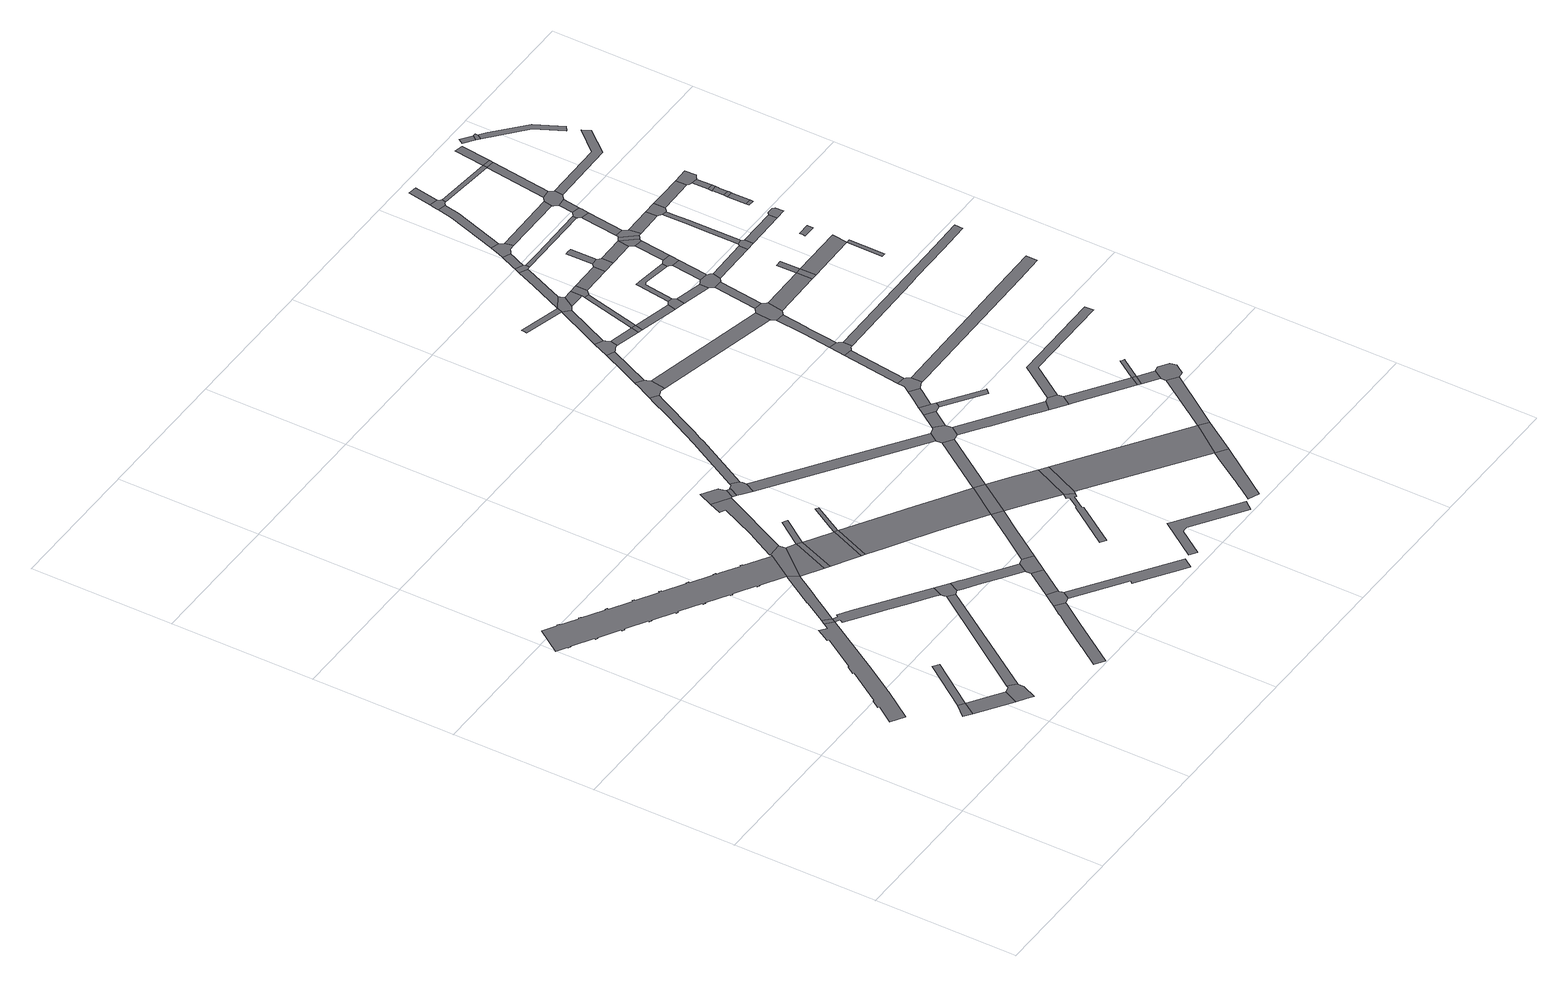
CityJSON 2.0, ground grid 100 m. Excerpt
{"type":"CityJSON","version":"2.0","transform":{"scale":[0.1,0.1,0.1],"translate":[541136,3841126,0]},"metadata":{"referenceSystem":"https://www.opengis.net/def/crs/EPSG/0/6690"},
"CityObjects":{
"road1":{"type":"Road","geometry":[{"type":"MultiSurface","lod":"1","boundaries":[[[0,1,2,3]]]}]},
"road2":{"type":"Road","attributes":{"RoadStructureAttribute.sectionType":"1"},"geometry":[{"type":"MultiSurface","lod":"1","boundaries":[[[4,3,2,5,6,7]]]}]},
"road3":{"type":"Road","attributes":{"function":"3","RoadStructureAttribute.sectionType":"1"},"geometry":[{"type":"MultiSurface","lod":"1","boundaries":[[[8,9,10,11,12,13,14,15,16,17,18,19,20,21,22,23,24,25,26,27]]]}]},
"road4":{"type":"Road","attributes":{"RoadStructureAttribute.sectionType":"1"},"geometry":[{"type":"MultiSurface","lod":"1","boundaries":[[[28,29,0,3]]]}]},
"road5":{"type":"Road","geometry":[{"type":"MultiSurface","lod":"1","boundaries":[[[30,31,32,33,7,6,34,35,36,37,38,39]]]}]},
"road6":{"type":"Road","attributes":{"function":"2","RoadStructureAttribute.sectionType":"7"},"geometry":[{"type":"MultiSurface","lod":"1","boundaries":[[[40,41,42,43,44,45,46,47,48,49,50,51,52,53,54,55,56,57,58,59,60,61,62,63,64,65,66,67,68,69,70,71,72,73,74,75,76,77,78,79,80,81,82,83,84,85,86,87,88,89,90,91,92,93,94,95,96,97,98,99,100,101,102,103,104,105,106,107,108,109,110,111,112,113]]]}]},
"road7":{"type":"Road","geometry":[{"type":"MultiSurface","lod":"1","boundaries":[[[114,115,8,27,116]]]}]},
"road8":{"type":"Road","attributes":{"RoadStructureAttribute.sectionType":"1"},"geometry":[{"type":"MultiSurface","lod":"1","boundaries":[[[117,30,39,118]]]}]},
"road9":{"type":"Road","attributes":{"function":"3","RoadStructureAttribute.sectionType":"1"},"geometry":[{"type":"MultiSurface","lod":"1","boundaries":[[[112,119,120,114,116,121,122,123,124,125]]]}]},
"road10":{"type":"Road","attributes":{"RoadStructureAttribute.sectionType":"1"},"geometry":[{"type":"MultiSurface","lod":"1","boundaries":[[[126,127,128,129,116,27,130,131,132,133,134,135,136,137,138,139,140]]]}]},
"road11":{"type":"Road","attributes":{"RoadStructureAttribute.sectionType":"1"},"geometry":[{"type":"MultiSurface","lod":"1","boundaries":[[[141,142,143,144,145,146,147,148,149,150,151,152,153,154]]]}]},
"road12":{"type":"Road","geometry":[{"type":"MultiSurface","lod":"1","boundaries":[[[155,156,113,112,125,157]]]}]},
"road13":{"type":"Road","geometry":[{"type":"MultiSurface","lod":"1","boundaries":[[[140,139,158,159,117,118,160,161,162]]]}]},
"road14":{"type":"Road","attributes":{"function":"2","RoadStructureAttribute.sectionType":"1"},"geometry":[{"type":"MultiSurface","lod":"1","boundaries":[[[163,157,125,164,165]]]}]},
"road15":{"type":"Road","geometry":[{"type":"MultiSurface","lod":"1","boundaries":[[[166,167,141,154,168,169,170,171,172,173]]]}]},
"road16":{"type":"Road","geometry":[{"type":"MultiSurface","lod":"1","boundaries":[[[165,164,174,175]]]}]},
"road17":{"type":"Road","attributes":{"RoadStructureAttribute.sectionType":"1"},"geometry":[{"type":"MultiSurface","lod":"1","boundaries":[[[176,177,178,162,161,179,180,181,182,183,184]]]}]},
"road18":{"type":"Road","attributes":{"function":"2","RoadStructureAttribute.sectionType":"1"},"geometry":[{"type":"MultiSurface","lod":"1","boundaries":[[[185,186,175,174,187,188,189]]]}]},
"road19":{"type":"Road","attributes":{"RoadStructureAttribute.sectionType":"1"},"geometry":[{"type":"MultiSurface","lod":"1","boundaries":[[[190,166,173,191]]]}]},
"road20":{"type":"Road","geometry":[{"type":"MultiSurface","lod":"1","boundaries":[[[189,188,192,193,194]]]}]},
"road21":{"type":"Road","attributes":{"function":"3","RoadStructureAttribute.sectionType":"1"},"geometry":[{"type":"MultiSurface","lod":"1","boundaries":[[[195,196,197,198,199,200,156,155,201]]]}]},
"road22":{"type":"Road","attributes":{"RoadStructureAttribute.sectionType":"1"},"geometry":[{"type":"MultiSurface","lod":"1","boundaries":[[[202,203,204,205,165,175]]]}]},
"road23":{"type":"Road","geometry":[{"type":"MultiSurface","lod":"1","boundaries":[[[206,207,184,183,208,190,191,209]]]}]},
"road24":{"type":"Road","attributes":{"RoadStructureAttribute.sectionType":"1"},"geometry":[{"type":"MultiSurface","lod":"1","boundaries":[[[170,169,210,211,212,213,214,215]]]}]},
"road25":{"type":"Road","attributes":{"RoadStructureAttribute.sectionType":"1"},"geometry":[{"type":"MultiSurface","lod":"1","boundaries":[[[216,217,218,219,220,189,194]]]}]},
"road26":{"type":"Road","geometry":[{"type":"MultiSurface","lod":"1","boundaries":[[[221,222,195,201,223,224,225,226]]]}]},
"road27":{"type":"Road","attributes":{"RoadStructureAttribute.sectionType":"1"},"geometry":[{"type":"MultiSurface","lod":"1","boundaries":[[[227,224,223,228,229]]]}]},
"road28":{"type":"Road","attributes":{"function":"2","RoadStructureAttribute.sectionType":"1"},"geometry":[{"type":"MultiSurface","lod":"1","boundaries":[[[230,231,232,193,192,233,234,235,236,237,238]]]}]},
"road29":{"type":"Road","geometry":[{"type":"MultiSurface","lod":"1","boundaries":[[[239,240,241,229,228,242,243,244,245,246,247]]]}]},
"road30":{"type":"Road","attributes":{"RoadStructureAttribute.sectionType":"1"},"geometry":[{"type":"MultiSurface","lod":"1","boundaries":[[[248,249,206,209,250,251,252]]]}]},
"road31":{"type":"Road","attributes":{"RoadStructureAttribute.sectionType":"1"},"geometry":[{"type":"MultiSurface","lod":"1","boundaries":[[[253,254,255,256,257,258,259,260,261,262,263,264]]]}]},
"road32":{"type":"Road","geometry":[{"type":"MultiSurface","lod":"1","boundaries":[[[238,237,248,252,265]]]}]},
"road33":{"type":"Road","attributes":{"RoadStructureAttribute.sectionType":"1"},"geometry":[{"type":"MultiSurface","lod":"1","boundaries":[[[266,267,268,269,270,271,239,247,272,273,274,275,276,277]]]}]},
"road34":{"type":"Road","attributes":{"RoadStructureAttribute.sectionType":"1"},"geometry":[{"type":"MultiSurface","lod":"1","boundaries":[[[278,279,280,245,244,281,282,283]]]}]},
"road35":{"type":"Road","attributes":{"RoadStructureAttribute.sectionType":"1"},"geometry":[{"type":"MultiSurface","lod":"1","boundaries":[[[284,285,286,287,288,289,290,291,292,293]]]}]},
"road36":{"type":"Road","attributes":{"function":"2","RoadStructureAttribute.sectionType":"1"},"geometry":[{"type":"MultiSurface","lod":"1","boundaries":[[[294,265,252,295,253,296]]]}]},
"road37":{"type":"Road","geometry":[{"type":"MultiSurface","lod":"1","boundaries":[[[296,253,264,297,298]]]}]},
"road38":{"type":"Road","attributes":{"RoadStructureAttribute.sectionType":"1"},"geometry":[{"type":"MultiSurface","lod":"1","boundaries":[[[299,238,265,300]]]}]},
"road39":{"type":"Road","geometry":[{"type":"MultiSurface","lod":"1","boundaries":[[[301,302,303,304,266,277,305,306,307,308,309,310,311]]]}]},
"road40":{"type":"Road","geometry":[{"type":"MultiSurface","lod":"1","boundaries":[[[312,313,283,282,299,300,314,315,316]]]}]},
"road41":{"type":"Road","attributes":{"function":"2","RoadStructureAttribute.sectionType":"1"},"geometry":[{"type":"MultiSurface","lod":"1","boundaries":[[[298,297,317,318]]]}]},
"road42":{"type":"Road","attributes":{"RoadStructureAttribute.sectionType":"1"},"geometry":[{"type":"MultiSurface","lod":"1","boundaries":[[[317,319,320,321,322,323,324,325,326,327,328]]]}]},
"road43":{"type":"Road","attributes":{"RoadStructureAttribute.sectionType":"1"},"geometry":[{"type":"MultiSurface","lod":"1","boundaries":[[[329,330,331,301,311,332]]]}]},
"road44":{"type":"Road","attributes":{"RoadStructureAttribute.sectionType":"1"},"geometry":[{"type":"MultiSurface","lod":"1","boundaries":[[[333,312,316,334,335]]]}]},
"road45":{"type":"Road","geometry":[{"type":"MultiSurface","lod":"1","boundaries":[[[336,337,338,339,333,335,340,341,342,343,344]]]}]},
"road46":{"type":"Road","attributes":{"RoadStructureAttribute.sectionType":"1"},"geometry":[{"type":"MultiSurface","lod":"1","boundaries":[[[315,314,345,346,347,348,349,350]]]}]},
"road47":{"type":"Road","geometry":[{"type":"MultiSurface","lod":"1","boundaries":[[[351,329,332,352,353,354,355,356,357,358,359]]]}]},
"road48":{"type":"Road","attributes":{"RoadStructureAttribute.sectionType":"1"},"geometry":[{"type":"MultiSurface","lod":"1","boundaries":[[[360,361,362,336,344,363,364]]]}]},
"road49":{"type":"Road","attributes":{"RoadStructureAttribute.sectionType":"1"},"geometry":[{"type":"MultiSurface","lod":"1","boundaries":[[[365,366,367,368,342,341]]]}]},
"road50":{"type":"Road","geometry":[{"type":"MultiSurface","lod":"1","boundaries":[[[318,317,328,369]]]}]},
"road51":{"type":"Road","attributes":{"RoadStructureAttribute.sectionType":"1"},"geometry":[{"type":"MultiSurface","lod":"1","boundaries":[[[356,355,370,371]]]}]},
"road52":{"type":"Road","geometry":[{"type":"MultiSurface","lod":"1","boundaries":[[[372,373,374,375,360,364,376,377,378,379,380,381]]]}]},
"road53":{"type":"Road","attributes":{"RoadStructureAttribute.sectionType":"1"},"geometry":[{"type":"MultiSurface","lod":"1","boundaries":[[[308,307,382,383]]]}]},
"road54":{"type":"Road","attributes":{"RoadStructureAttribute.sectionType":"1"},"geometry":[{"type":"MultiSurface","lod":"1","boundaries":[[[384,385,386,387,388,389]]]}]},
"road55":{"type":"Road","attributes":{"RoadStructureAttribute.sectionType":"1"},"geometry":[{"type":"MultiSurface","lod":"1","boundaries":[[[388,390,391,351,359,392,393]]]}]},
"road56":{"type":"Road","geometry":[{"type":"MultiSurface","lod":"1","boundaries":[[[394,395,350,349,396,397,398,399]]]}]},
"road57":{"type":"Road","geometry":[{"type":"MultiSurface","lod":"1","boundaries":[[[371,370,400,401]]]}]},
"road58":{"type":"Road","attributes":{"RoadStructureAttribute.sectionType":"1"},"geometry":[{"type":"MultiSurface","lod":"1","boundaries":[[[402,372,381,403,404]]]}]},
"road59":{"type":"Road","geometry":[{"type":"MultiSurface","lod":"1","boundaries":[[[405,406,389,388,393,407,408,409]]]}]},
"road60":{"type":"Road","attributes":{"RoadStructureAttribute.sectionType":"1"},"geometry":[{"type":"MultiSurface","lod":"1","boundaries":[[[410,371,401,411]]]}]},
"road61":{"type":"Road","attributes":{"RoadStructureAttribute.sectionType":"1"},"geometry":[{"type":"MultiSurface","lod":"1","boundaries":[[[412,401,400,413,414]]]}]},
"road62":{"type":"Road","geometry":[{"type":"MultiSurface","lod":"1","boundaries":[[[415,402,404,416,417,418,419,420,421,422,423]]]}]},
"road63":{"type":"Road","attributes":{"RoadStructureAttribute.sectionType":"1"},"geometry":[{"type":"MultiSurface","lod":"1","boundaries":[[[424,425,426,397,396,427,428,429]]]}]},
"road64":{"type":"Road","attributes":{"RoadStructureAttribute.sectionType":"1"},"geometry":[{"type":"MultiSurface","lod":"1","boundaries":[[[430,431,432,409,408,433,434,435,436,437]]]}]},
"road65":{"type":"Road","attributes":{"RoadStructureAttribute.sectionType":"1"},"geometry":[{"type":"MultiSurface","lod":"1","boundaries":[[[438,439,440,318,369,441,442]]]}]},
"road66":{"type":"Road","attributes":{"RoadStructureAttribute.sectionType":"1"},"geometry":[{"type":"MultiSurface","lod":"1","boundaries":[[[443,444,389,406,445,446]]]}]},
"road67":{"type":"Road","attributes":{"RoadStructureAttribute.sectionType":"1"},"geometry":[{"type":"MultiSurface","lod":"1","boundaries":[[[447,448,449,415,423,450,451,452,453,454]]]}]},
"road68":{"type":"Road","geometry":[{"type":"MultiSurface","lod":"1","boundaries":[[[455,430,437,456,410,411,457,458]]]}]},
"road69":{"type":"Road","geometry":[{"type":"MultiSurface","lod":"1","boundaries":[[[459,460,414,413,461,462,463,464]]]}]},
"road70":{"type":"Road","geometry":[{"type":"MultiSurface","lod":"1","boundaries":[[[429,428,465,466]]]}]},
"road71":{"type":"Road","attributes":{"RoadStructureAttribute.sectionType":"1"},"geometry":[{"type":"MultiSurface","lod":"1","boundaries":[[[467,466,465,468,469]]]}]},
"road72":{"type":"Road","geometry":[{"type":"MultiSurface","lod":"1","boundaries":[[[470,471,383,382,472,447,454,473,474,475,476,477]]]}]},
"road73":{"type":"Road","geometry":[{"type":"MultiSurface","lod":"1","boundaries":[[[478,443,446,479,480,481,482]]]}]},
"road74":{"type":"Road","attributes":{"RoadStructureAttribute.sectionType":"1"},"geometry":[{"type":"MultiSurface","lod":"1","boundaries":[[[483,455,458,484]]]}]},
"road75":{"type":"Road","geometry":[{"type":"MultiSurface","lod":"1","boundaries":[[[485,486,487,488,429,466]]]}]},
"road76":{"type":"Road","attributes":{"RoadStructureAttribute.sectionType":"1"},"geometry":[{"type":"MultiSurface","lod":"1","boundaries":[[[462,461,489,490]]]}]},
"road77":{"type":"Road","attributes":{"RoadStructureAttribute.sectionType":"1"},"geometry":[{"type":"MultiSurface","lod":"1","boundaries":[[[491,492,478,482,493,494,495]]]}]},
"road78":{"type":"Road","geometry":[{"type":"MultiSurface","lod":"1","boundaries":[[[496,469,468,438,442,497,498,499,500,501]]]}]},
"road79":{"type":"Road","attributes":{"RoadStructureAttribute.sectionType":"1"},"geometry":[{"type":"MultiSurface","lod":"1","boundaries":[[[502,394,399,503,504,505]]]}]},
"road80":{"type":"Road","attributes":{"RoadStructureAttribute.sectionType":"1"},"geometry":[{"type":"MultiSurface","lod":"1","boundaries":[[[506,470,477,507,508,509]]]}]},
"road81":{"type":"Road","attributes":{"RoadStructureAttribute.sectionType":"1"},"geometry":[{"type":"MultiSurface","lod":"1","boundaries":[[[510,511,512,459,464,513,514,515,516,517,518]]]}]},
"road82":{"type":"Road","geometry":[{"type":"MultiSurface","lod":"1","boundaries":[[[519,520,491,495,521,522,523,524,525,526]]]}]},
"road83":{"type":"Road","geometry":[{"type":"MultiSurface","lod":"1","boundaries":[[[527,528,529,530,483,484,531,532]]]}]},
"road84":{"type":"Road","geometry":[{"type":"MultiSurface","lod":"1","boundaries":[[[533,534,535,490,489,536,537,506,509,538,539,540,541,542,543,544]]]}]},
"road85":{"type":"Road","geometry":[{"type":"MultiSurface","lod":"1","boundaries":[[[545,546,547,529,528]]]}]},
"road86":{"type":"Road","attributes":{"RoadStructureAttribute.sectionType":"1"},"geometry":[{"type":"MultiSurface","lod":"1","boundaries":[[[548,475,474,549]]]}]},
"road87":{"type":"Road","attributes":{"RoadStructureAttribute.sectionType":"1"},"geometry":[{"type":"MultiSurface","lod":"1","boundaries":[[[550,551,552,553,379,378,554,555,556]]]}]},
"road88":{"type":"Road","attributes":{"RoadStructureAttribute.sectionType":"1"},"geometry":[{"type":"MultiSurface","lod":"1","boundaries":[[[557,558,533,544,559,560]]]}]},
"road89":{"type":"Road","attributes":{"RoadStructureAttribute.sectionType":"1"},"geometry":[{"type":"MultiSurface","lod":"1","boundaries":[[[561,481,480,562,563]]]}]},
"road90":{"type":"Road","geometry":[{"type":"MultiSurface","lod":"1","boundaries":[[[564,565,566,518,517,567,568,557,560,569,570,571]]]}]},
"road91":{"type":"Road","attributes":{"RoadStructureAttribute.sectionType":"1"},"geometry":[{"type":"MultiSurface","lod":"1","boundaries":[[[572,532,531,573]]]}]},
"road92":{"type":"Road","attributes":{"RoadStructureAttribute.sectionType":"1"},"geometry":[{"type":"MultiSurface","lod":"1","boundaries":[[[574,575,519,526,576,577]]]}]},
"road93":{"type":"Road","attributes":{"RoadStructureAttribute.sectionType":"1"},"geometry":[{"type":"MultiSurface","lod":"1","boundaries":[[[578,579,564,571,580,581]]]}]},
"road94":{"type":"Road","attributes":{"RoadStructureAttribute.sectionType":"1"},"geometry":[{"type":"MultiSurface","lod":"1","boundaries":[[[541,540,582,583]]]}]},
"road95":{"type":"Road","geometry":[{"type":"MultiSurface","lod":"1","boundaries":[[[548,549,584,585]]]}]},
"road96":{"type":"Road","attributes":{"RoadStructureAttribute.sectionType":"1"},"geometry":[{"type":"MultiSurface","lod":"1","boundaries":[[[525,524,586,587]]]}]},
"road97":{"type":"Road","geometry":[{"type":"MultiSurface","lod":"1","boundaries":[[[572,573,588,578,581,589,590]]]}]},
"road98":{"type":"Road","geometry":[{"type":"MultiSurface","lod":"1","boundaries":[[[591,592,548,585]]]}]},
"road99":{"type":"Road","attributes":{"RoadStructureAttribute.sectionType":"1"},"geometry":[{"type":"MultiSurface","lod":"1","boundaries":[[[593,594,595,420,419,596,597,598,599,600]]]}]},
"road100":{"type":"Road","attributes":{"RoadStructureAttribute.sectionType":"1"},"geometry":[{"type":"MultiSurface","lod":"1","boundaries":[[[601,602,572,590,603,604]]]}]},
"road101":{"type":"Road","geometry":[{"type":"MultiSurface","lod":"1","boundaries":[[[605,606,607,574,577,608,609,610,611,612]]]}]},
"road102":{"type":"Road","geometry":[{"type":"MultiSurface","lod":"1","boundaries":[[[613,614,601,604,615,616,617,618,619]]]}]},
"road103":{"type":"Road","attributes":{"RoadStructureAttribute.sectionType":"1"},"geometry":[{"type":"MultiSurface","lod":"1","boundaries":[[[620,605,612,621,622]]]}]},
"road104":{"type":"Road","attributes":{"RoadStructureAttribute.sectionType":"1"},"geometry":[{"type":"MultiSurface","lod":"1","boundaries":[[[623,624,613,619,625]]]}]},
"road105":{"type":"Road","geometry":[{"type":"MultiSurface","lod":"1","boundaries":[[[626,627,583,582,628,629,630,631]]]}]},
"road106":{"type":"Road","geometry":[{"type":"MultiSurface","lod":"1","boundaries":[[[632,633,634,563,562,635,636,623,625,637,638,639]]]}]},
"road107":{"type":"Road","attributes":{"RoadStructureAttribute.sectionType":"1"},"geometry":[{"type":"MultiSurface","lod":"1","boundaries":[[[585,584,640,641,642,643]]]}]},
"road108":{"type":"Road","attributes":{"RoadStructureAttribute.sectionType":"1"},"geometry":[{"type":"MultiSurface","lod":"1","boundaries":[[[616,615,644,645]]]}]},
"road109":{"type":"Road","attributes":{"RoadStructureAttribute.sectionType":"1"},"geometry":[{"type":"MultiSurface","lod":"1","boundaries":[[[646,647,648,632,639]]]}]},
"road110":{"type":"Road","attributes":{"RoadStructureAttribute.sectionType":"1"},"geometry":[{"type":"MultiSurface","lod":"1","boundaries":[[[649,650,651,652,653,626,631,654,655,656,657,658]]]}]},
"road111":{"type":"Road","attributes":{"RoadStructureAttribute.sectionType":"1"},"geometry":[{"type":"MultiSurface","lod":"1","boundaries":[[[610,609,659,660]]]}]},
"road112":{"type":"Road","geometry":[{"type":"MultiSurface","lod":"1","boundaries":[[[661,662,587,586,663,664,647,646,665,666,667,668]]]}]},
"road113":{"type":"Road","attributes":{"RoadStructureAttribute.sectionType":"1"},"geometry":[{"type":"MultiSurface","lod":"1","boundaries":[[[669,670,671,672,673,674,642]]]}]},
"road114":{"type":"Road","attributes":{"RoadStructureAttribute.sectionType":"1"},"geometry":[{"type":"MultiSurface","lod":"1","boundaries":[[[675,629,628,676]]]}]},
"road115":{"type":"Road","geometry":[{"type":"MultiSurface","lod":"1","boundaries":[[[645,644,677,649,658,678,679,680]]]}]},
"road116":{"type":"Road","attributes":{"RoadStructureAttribute.sectionType":"1"},"geometry":[{"type":"MultiSurface","lod":"1","boundaries":[[[681,682,683,684,685]]]}]},
"road117":{"type":"Road","attributes":{"RoadStructureAttribute.sectionType":"1"},"geometry":[{"type":"MultiSurface","lod":"1","boundaries":[[[659,686,662,661,687]]]}]},
"road118":{"type":"Road","geometry":[{"type":"MultiSurface","lod":"1","boundaries":[[[660,659,687,688]]]}]},
"road119":{"type":"Road","geometry":[{"type":"MultiSurface","lod":"1","boundaries":[[[689,675,676,690,691,692]]]}]},
"road120":{"type":"Road","attributes":{"RoadStructureAttribute.sectionType":"1"},"geometry":[{"type":"MultiSurface","lod":"1","boundaries":[[[693,694,680,679,695,696,697,698,699]]]}]},
"road121":{"type":"Road","attributes":{"RoadStructureAttribute.sectionType":"1"},"geometry":[{"type":"MultiSurface","lod":"1","boundaries":[[[700,701,660,688,702]]]}]},
"road122":{"type":"Road","geometry":[{"type":"MultiSurface","lod":"1","boundaries":[[[703,704,705,706]]]}]},
"road123":{"type":"Road","attributes":{"RoadStructureAttribute.sectionType":"1"},"geometry":[{"type":"MultiSurface","lod":"1","boundaries":[[[707,708,709,710,704,703]]]}]},
"road124":{"type":"Road","geometry":[{"type":"MultiSurface","lod":"1","boundaries":[[[711,710,709,712,713]]]}]},
"road125":{"type":"Road","attributes":{"RoadStructureAttribute.sectionType":"1"},"geometry":[{"type":"MultiSurface","lod":"1","boundaries":[[[714,715,716,717,718,719,720,721,711,713]]]}]},
"road126":{"type":"Road","geometry":[{"type":"MultiSurface","lod":"1","boundaries":[[[722,723,719,718]]]}]},
"road127":{"type":"Road","attributes":{"RoadStructureAttribute.sectionType":"1"},"geometry":[{"type":"MultiSurface","lod":"1","boundaries":[[[724,723,722,725,726]]]}]},
"road128":{"type":"Road","attributes":{"RoadStructureAttribute.sectionType":"1"},"geometry":[{"type":"MultiSurface","lod":"1","boundaries":[[[727,728,668,667,729,730]]]}]},
"road129":{"type":"Road","geometry":[{"type":"MultiSurface","lod":"1","boundaries":[[[699,698,731,724,726,732,733,734]]]}]},
"road130":{"type":"Road","attributes":{"RoadStructureAttribute.sectionType":"1"},"geometry":[{"type":"MultiSurface","lod":"1","boundaries":[[[735,736,737,738,739]]]}]},
"road131":{"type":"Road","geometry":[{"type":"MultiSurface","lod":"1","boundaries":[[[739,738,740,741,742,743]]]}]},
"road132":{"type":"Road","attributes":{"RoadStructureAttribute.sectionType":"1"},"geometry":[{"type":"MultiSurface","lod":"1","boundaries":[[[744,745,741,740,746,747,748]]]}]}
},
"vertices":[
[842,549,0],[768,468,0],[821,431,0],[883,520,0],
[1004,435,0],[1037,281,0],[1055,269,0],[1101,369,0],
[1075,1644,0],[1050,1603,0],[1005,1637,0],[952,1545,0],[961,1536,0],[813,1302,0],[802,1305,0],[767,1251,0],[775,1243,0],[618,1004,0],[608,1007,0],[571,952,0],[580,943,0],[494,817,0],[582,757,0],[730,972,0],[737,983,0],[752,1006,0],[881,1208,0],[1125,1598,0],
[1116,847,0],[1075,876,0],
[1157,394,0],[1149,382,0],[1148,381,0],[1109,371,0],[1116,227,0],[1156,199,0],[1204,299,0],[1204,305,0],[1204,344,0],[1204,346,0],
[1453,2253,0],[1435,2263,0],[1289,2353,0],[1290,2354,0],[1292,2360,0],[1279,2367,0],[1276,2361,0],[1155,2434,0],[1133,2448,0],[1137,2454,0],[1124,2463,0],[1119,2456,0],[978,2542,0],[983,2550,0],[969,2559,0],[964,2551,0],[821,2638,0],[825,2647,0],[811,2655,0],[805,2647,0],[664,2734,0],[668,2741,0],[654,2748,0],[650,2741,0],[507,2829,0],[510,2837,0],[497,2844,0],[494,2837,0],[349,2925,0],[352,2929,0],[342,2936,0],[337,2932,0],[228,2999,0],[230,3007,0],[219,3014,0],[211,3010,0],[121,3064,0],[2,2888,0],[71,2846,0],[68,2841,0],[82,2833,0],[86,2837,0],[227,2751,0],[225,2744,0],[237,2737,0],[241,2743,0],[382,2657,0],[378,2650,0],[393,2641,0],[397,2648,0],[540,2560,0],[537,2554,0],[550,2546,0],[553,2552,0],[696,2466,0],[692,2458,0],[704,2451,0],[709,2458,0],[854,2370,0],[849,2364,0],[862,2355,0],[866,2362,0],[1010,2275,0],[1007,2266,0],[1019,2259,0],[1025,2266,0],[1050,2251,0],[1167,2180,0],[1163,2174,0],[1177,2165,0],[1180,2171,0],[1324,2084,0],[1340,2074,0],[1461,2255,0],
[1094,1673,0],[1088,1664,0],[1143,1627,0],
[1688,1151,0],[1733,1114,0],
[1191,1835,0],[1194,1832,0],[1188,1699,0],[1262,1818,0],[1278,1844,0],[1315,1902,0],[1382,2006,0],
[1269,1570,0],[1189,1625,0],[1177,1608,0],[1175,1608,0],[1158,1579,0],[1156,1576,0],[1151,1566,0],[1146,1557,0],[1223,1503,0],[1365,1405,0],[1374,1399,0],[1513,1303,0],[1646,1212,0],[1680,1188,0],[1714,1260,0],
[1949,551,0],[1904,486,0],[1901,481,0],[1890,465,0],[1852,411,0],[1806,343,0],[1711,206,0],[1709,203,0],[1697,185,0],[1607,54,0],[1672,8,0],[1891,328,0],[2007,493,0],[2015,505,0],
[1560,2265,0],[1465,2263,0],[1568,2222,0],
[1680,1186,0],[1685,1165,0],[1751,1121,0],[1766,1126,0],[1805,1196,0],
[1631,2185,0],[1525,1922,0],[1632,2186,0],
[2015,646,0],[1981,596,0],[2045,512,0],[2057,515,0],[2091,566,0],[2088,580,0],[2085,597,0],[2084,603,0],
[1560,1901,0],[1666,2163,0],
[1883,1142,0],[1847,1167,0],[1814,1191,0],[1771,1122,0],[1803,1101,0],[1884,1047,0],[2061,923,0],[2136,870,0],[2182,935,0],
[1845,2053,0],[1844,2054,0],[1700,1818,0],[1743,1792,0],[1850,2051,0],
[2143,829,0],[2209,783,0],
[1767,1778,0],[1874,2037,0],[1873,2038,0],
[1681,2824,0],[1644,2738,0],[1685,2719,0],[1568,2470,0],[1522,2383,0],[1458,2268,0],[1797,2749,0],
[1795,2345,0],[1796,2346,0],[1778,2356,0],[1761,2366,0],
[2224,946,0],[2183,935,0],[2138,859,0],[2291,900,0],
[2396,279,0],[2382,259,0],[2467,201,0],[2635,86,0],[2700,41,0],[2746,108,0],
[1994,2248,0],[1984,2256,0],[1974,2263,0],[1974,2262,0],[1874,2095,0],
[1727,2927,0],[1723,2917,0],[1811,2750,0],[1844,2814,0],[1836,2821,0],[1829,2862,0],
[1861,2802,0],[1834,2733,0],[1867,2798,0],
[2459,1673,0],[2319,1761,0],[2140,1875,0],[1877,1710,0],[1990,1644,0],[2176,1531,0],[2316,1444,0],[2490,1333,0],[2648,1553,0],
[1905,2827,0],[1897,2812,0],[1866,2802,0],[1867,2709,0],[1910,2679,0],[1922,2670,0],[1957,2742,0],[1956,2771,0],[1956,2787,0],
[2493,1329,0],[2359,1138,0],[2424,1092,0],[2438,1111,0],[2557,1282,0],
[2882,1056,0],[2860,1024,0],[2874,1007,0],[2827,934,0],[2815,929,0],[2608,630,0],[2646,605,0],[2843,890,0],[2835,897,0],[2897,988,0],[2909,978,0],[2929,1004,0],
[2714,1508,0],
[2347,3669,0],[2340,3655,0],[2335,3646,0],[2254,3481,0],[2116,3211,0],[2099,3179,0],[2169,3180,0],[2185,3212,0],[2216,3272,0],[2380,3599,0],[2390,3619,0],[2397,3632,0],
[2527,2345,0],[2506,2359,0],[1988,2720,0],[2481,2279,0],[2908,1980,0],[2955,2046,0],
[2999,362,0],[2977,377,0],[2969,366,0],[2790,110,0],[2840,75,0],[2966,256,0],[2979,257,0],[3009,258,0],[3357,17,0],[3406,80,0],
[2877,1396,0],[2714,1174,0],[3002,1310,0],
[2939,1017,0],[3058,1270,0],
[2915,1938,0],[2982,1894,0],
[2421,3820,0],[2400,3778,0],[2398,3773,0],[2371,3718,0],[2425,3644,0],[2435,3648,0],[2474,3639,0],[2490,3746,0],[2487,3753,0],[2476,3774,0],[2471,3784,0],
[3005,2066,0],[2997,2054,0],[3024,1900,0],[3071,1966,0],[3063,2009,0],
[3699,487,0],[3867,710,0],
[3699,486,0],[3648,411,0],[3545,247,0],[3542,242,0],[3508,193,0],[3490,166,0],[3433,84,0],[3507,52,0],[3574,147,0],[3774,434,0],
[2553,4102,0],[2476,3937,0],[2426,3830,0],[2607,4077,0],
[3081,2174,0],[3145,2125,0],[3147,2127,0],
[3123,2234,0],[3107,2211,0],[3103,2205,0],[3100,2200,0],[3172,2130,0],[3193,2133,0],[3218,2168,0],[3196,2184,0],[3189,2189,0],
[3163,1803,0],[3208,1772,0],[3417,1627,0],[3471,1590,0],[3521,1555,0],[3577,1614,0],
[2607,4219,0],[2621,4084,0],[2636,4092,0],[2651,4099,0],[2667,4096,0],[2680,4152,0],[2674,4165,0],[2666,4181,0],[2661,4194,0],
[3218,2370,0],[3187,2326,0],[3160,2287,0],[3262,2294,0],[3283,2325,0],
[3462,1946,0],[3476,1962,0],[3489,1978,0],[3488,1979,0],
[3931,664,0],
[2840,4054,0],[2853,4111,0],
[3255,2465,0],[3248,2415,0],[3247,2412,0],[3242,2405,0],[3323,2343,0],[3324,2344,0],[3341,2344,0],[3340,2424,0],[3323,2446,0],[3315,2456,0],
[3359,3437,0],[3371,3546,0],
[2489,4665,0],[2488,4665,0],[2484,4645,0],[2481,4625,0],[2761,4551,0],[2778,4588,0],
[2753,4532,0],[2654,4319,0],[2662,4196,0],[2806,4506,0],
[3613,1621,0],[3610,1620,0],[3628,1480,0],[3674,1546,0],[3666,1584,0],[3666,1585,0],
[2874,4046,0],[2888,4104,0],
[3310,2876,0],[3370,2865,0],[3370,2867,0],
[2876,4634,0],[2871,4644,0],[2823,4517,0],[2840,4528,0],[2889,4607,0],
[2952,4506,0],[2987,4498,0],
[2890,4104,0],[3145,3981,0],[3159,4039,0],
[3326,2992,0],[3381,2876,0],[3384,2878,0],[3395,2887,0],[3413,2887,0],[3412,2950,0],[3405,2958,0],[3395,2972,0],[3385,2984,0],
[4042,1290,0],[4040,1292,0],[3697,1530,0],[3652,1464,0],[4000,1223,0],[4045,1288,0],
[2956,4608,0],[2940,4608,0],[2896,4607,0],[2929,4527,0],[2931,4527,0],[2935,4527,0],[2955,4527,0],[2957,4527,0],
[4133,1097,0],[3944,821,0],[3932,804,0],[4010,776,0],[4198,1047,0],
[2944,4964,0],[2883,4825,0],[2993,4924,0],[2999,4940,0],
[3379,3403,0],[3357,3223,0],[3354,3192,0],[3386,2986,0],[3397,3068,0],[3413,3192,0],[3418,3224,0],[3442,3395,0],
[3019,4609,0],[2955,4517,0],[2990,4500,0],[3019,4528,0],
[3186,4055,0],[3182,4052,0],[3220,3964,0],[3234,4023,0],[3219,4043,0],[3219,4046,0],
[4022,1208,0],[4067,1273,0],
[4070,1271,0],[4127,1135,0],[4171,1201,0],
[3405,3572,0],[3376,3550,0],[3363,3430,0],[3467,3417,0],[3473,3422,0],[3492,3533,0],[3488,3537,0],[3467,3565,0],
[2962,5005,0],[3014,4940,0],[3025,4940,0],[3025,4970,0],[3017,4981,0],
[3228,4611,0],[3228,4531,0],
[4166,1414,0],[4167,1415,0],[4155,1423,0],[4142,1430,0],
[3425,3915,0],[3424,3977,0],
[3015,5127,0],[2969,5022,0],[3038,5029,0],[3053,5064,0],[3070,5103,0],
[4212,1209,0],[4242,1052,0],[4288,1119,0],[4283,1147,0],[4281,1153,0],[4279,1163,0],
[3793,1882,0],[3829,1820,0],[4467,1822,0],[4467,1883,0],
[3447,3884,0],[3466,3566,0],[3508,3877,0],[3509,3880,0],
[3256,4301,0],[3224,4305,0],[3221,4289,0],[3252,4258,0],[3255,4259,0],[3256,4260,0],[3267,4265,0],[3465,4236,0],[3471,4273,0],
[3054,5233,0],[3030,5161,0],[3085,5114,0],[3090,5117,0],[3104,5127,0],[3146,5128,0],[3136,5188,0],[3111,5214,0],
[3311,4621,0],[3298,4633,0],[3248,4632,0],[3236,4620,0],[3321,4531,0],[3320,4612,0],
[3463,3997,0],[3452,3991,0],[3442,3986,0],[3431,3907,0],[3439,3896,0],[3519,3888,0],[3528,3895,0],[3535,3901,0],[3552,3963,0],[3540,3975,0],[3532,3982,0],[3523,3989,0],
[3296,4818,0],[3271,4818,0],[3246,4817,0],
[3823,3536,0],[3824,3426,0],
[4691,2437,0],[4480,2435,0],[4174,2432,0],[4010,2430,0],[3386,2345,0],[4480,2356,0],[4689,2358,0],
[3492,4213,0],[3463,4001,0],[3525,4002,0],[3553,4204,0],
[3150,4967,0],[3567,4943,0],[3571,4971,0],
[3502,4285,0],[3487,4279,0],[3473,4273,0],[3469,4235,0],[3474,4231,0],[3557,4235,0],[3557,4238,0],[3563,4277,0],
[3517,4614,0],[3506,4533,0],
[3194,5694,0],[3173,5586,0],[3232,5572,0],[3254,5683,0],
[3532,4502,0],[3502,4290,0],[3576,4374,0],[3592,4494,0],
[3860,3905,0],[3859,3966,0],
[3870,3426,0],[3869,3537,0],
[3588,5131,0],[3599,5192,0],
[3528,4507,0],[3594,4508,0],[3601,4514,0],
[3867,3678,0],[3821,3677,0],
[4474,2958,0],[4139,2956,0],[3884,2954,0],[4103,2895,0],[4173,2896,0],[4475,2900,0],[4712,2903,0],[4714,2960,0],
[3545,4633,0],[3538,4628,0],[3608,4519,0],[3625,4534,0],
[3207,5761,0],[3201,5729,0],[3199,5718,0],[3272,5698,0],[3280,5697,0],[3290,5725,0],[3284,5731,0],[3267,5750,0],
[3554,4653,0],[3551,4637,0],[3649,4535,0],[3639,4615,0],[3618,4639,0],[3617,4640,0],[3613,4645,0],
[3240,5932,0],[3268,5753,0],[3300,5921,0],
[3590,4917,0],[3588,4907,0],[3649,4908,0],
[3874,3982,0],[3872,3979,0],[3925,3906,0],[3924,3967,0],[3912,3979,0],[3909,3982,0],
[3600,4989,0],[3576,4972,0],[3575,4971,0],[3571,4939,0],[3572,4937,0],[3654,4942,0],[3655,4954,0],[3659,4981,0],
[3943,3427,0],[4225,3430,0],[4232,3430,0],[4246,3540,0],
[3840,4537,0],[3839,4617,0],
[3676,5102,0],[3614,5095,0],[3600,4991,0],
[3871,4518,0],[3871,4504,0],[3872,4474,0],[3872,4360,0],[3873,4173,0],[3907,4185,0],[3906,4359,0],[3904,4465,0],[3904,4492,0],[3904,4514,0],
[3691,5656,0],[3696,5687,0],
[3693,5223,0],[3631,5217,0],[3596,5121,0],[3606,5107,0],[3687,5111,0],[3700,5122,0],[3712,5131,0],[3720,5192,0],
[4232,3232,0],[4232,3178,0],[4245,3178,0],[4257,3178,0],[4257,3232,0],[4257,3430,0],
[4204,3970,0],[4205,3910,0],
[3871,4521,0],[3908,4517,0],[3933,4537,0],[3932,4618,0],
[4242,3718,0],[4152,3717,0],[4152,3697,0],[4152,3677,0],[4242,3675,0],
[3691,5652,0],[3752,5648,0],
[3756,5678,0],
[4224,3985,0],[4285,3911,0],[4284,3971,0],[4267,3983,0],
[4027,4618,0],[4022,4618,0],[3937,4537,0],[4022,4538,0],[4031,4538,0],[4185,4540,0],[4184,4620,0],
[3726,5904,0],[3697,5694,0],[3785,5891,0],
[4265,4140,0],[4223,4140,0],[4223,4118,0],[4265,4118,0],
[4265,4149,0],[4266,4262,0],[4266,4270,0],[4221,4270,0],
[4221,4301,0],[4265,4293,0],[4264,4293,0],
[4264,4316,0],[4264,4344,0],[4265,4361,0],[4265,4365,0],[4265,4385,0],[4220,4381,0],[4220,4374,0],[4221,4346,0],
[4265,4410,0],[4220,4410,0],
[4219,4522,0],[4265,4418,0],[4261,4518,0],
[4294,5358,0],[4152,5196,0],[4180,5135,0],[4323,5305,0],
[4200,4532,0],[4280,4530,0],[4296,4541,0],[4295,4621,0],
[3894,5892,0],[3832,5940,0],[3809,5904,0],[3877,5852,0],[3903,5885,0],
[3904,5831,0],[3927,5867,0],[3923,5870,0],[3924,5885,0],
[4183,5643,0],[3976,5827,0],[4148,5617,0],[4241,5430,0],[4276,5452,0]
]}
